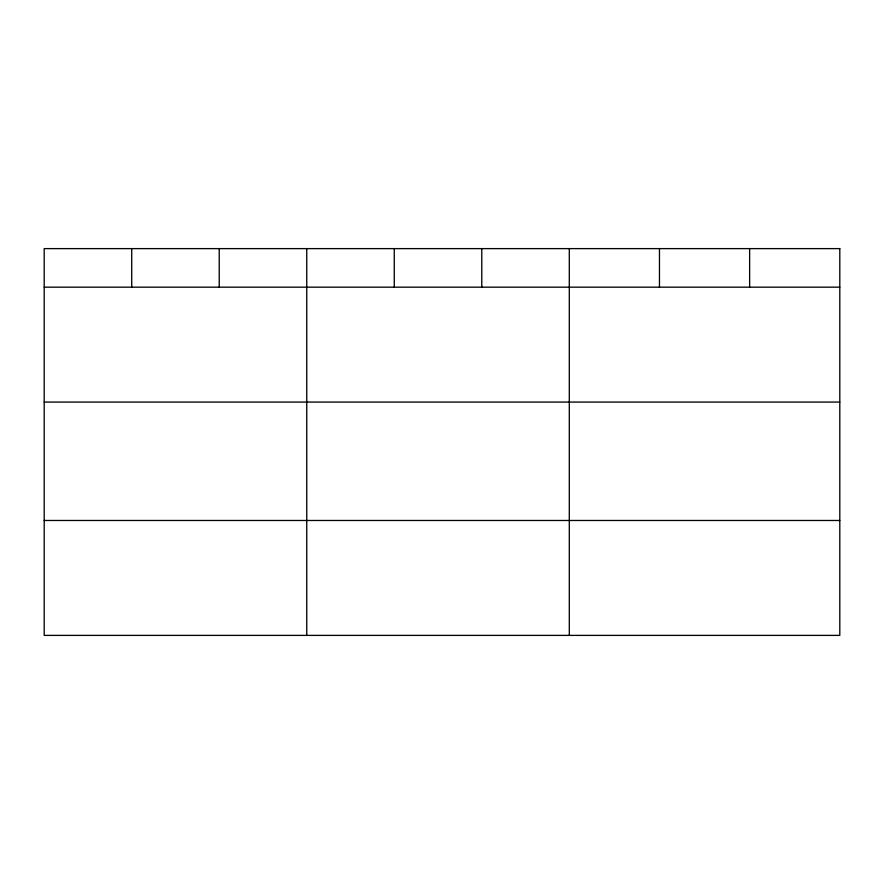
<?xml version="1.0" encoding="UTF-8"?>
<svg xmlns="http://www.w3.org/2000/svg" width="884" height="884" viewBox="0 0 884 884"><rect width="100%" height="100%" fill="white"/><g stroke="black" fill="none" stroke-linecap="round" stroke-linejoin="round"><path stroke-width="1.33" d="M44.2 287.167L839.8 287.167M44.2 402.076L839.8 402.076M44.2 520.477L839.8 520.477M749.632 248.614L749.632 287.167M659.464 248.614L659.464 287.167M569.296 248.614L569.296 635.386M481.78 248.614L481.78 287.167M394.264 248.614L394.264 287.167M306.748 248.614L306.748 635.386M219.232 248.614L219.232 287.167M131.716 248.614L131.716 287.167M839.8 248.614L44.2 248.614L44.2 635.386L839.8 635.386L839.8 248.614"/></g></svg>
